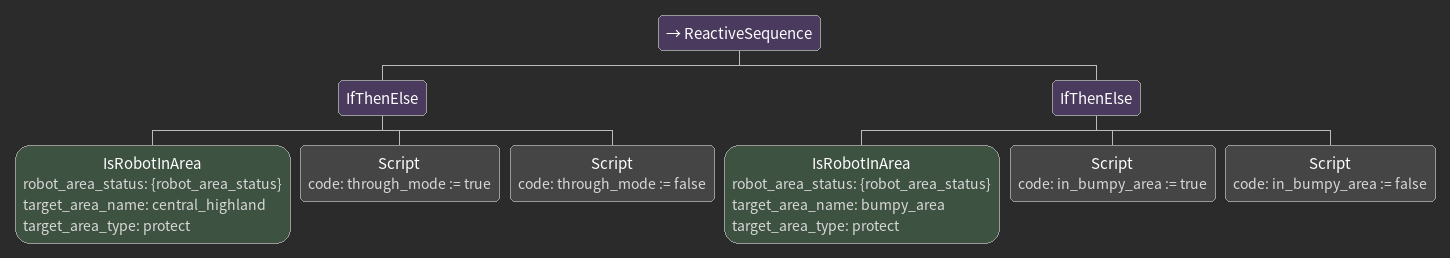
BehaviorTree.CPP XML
<ReactiveSequence>
  <IfThenElse>
    <IsRobotInArea robot_area_status="{robot_area_status}" target_area_name="central_highland" target_area_type="protect"/>
    <Script code="through_mode := true"/>
    <Script code="through_mode := false"/>
  </IfThenElse>
  <IfThenElse>
    <IsRobotInArea robot_area_status="{robot_area_status}" target_area_name="bumpy_area" target_area_type="protect"/>
    <Script code="in_bumpy_area := true"/>
    <Script code="in_bumpy_area := false"/>
  </IfThenElse>
</ReactiveSequence>
